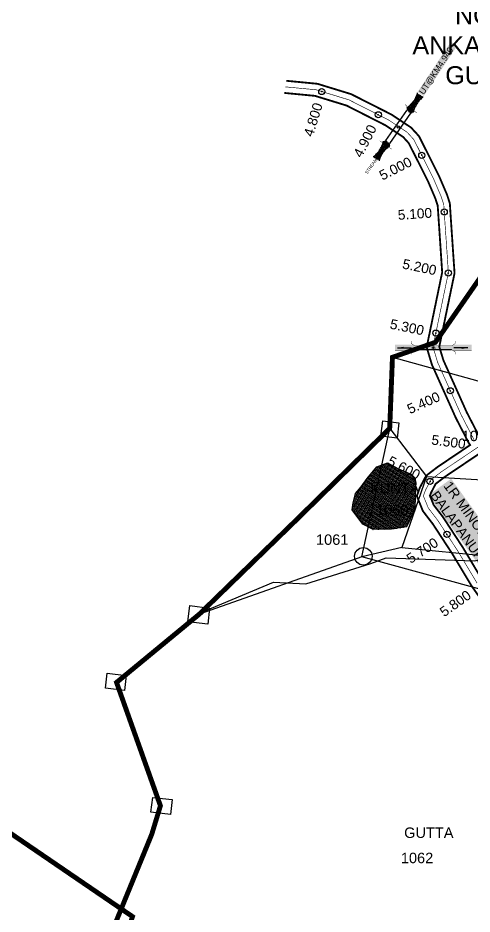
# Model space of a CAD drawing. Header units: millimetres. Extents: x 191342 to 235284, y 1600297 to 1616674.
# Drawn here: x 195668 to 196408, y 1610941 to 1612402 of the extents above; entities that cross this region are included whole.
import ezdxf
from ezdxf.enums import TextEntityAlignment as Align

# ---------------------------------------------------------------- set-up
doc = ezdxf.new("R2010")
doc.units = ezdxf.units.MM
doc.header["$LTSCALE"] = 15
doc.header["$PDMODE"] = 32
doc.header["$PDSIZE"] = 10
doc.linetypes.add('ACAD_ISO02W100', pattern=[15, 12, -3])
doc.linetypes.add('HIDDEN2', pattern=[0.1875, 0.125, -0.0625])
for name, color, linetype in [('BOUNDRY STONES', 240, 'Continuous'), ('CANAL1', 7, 'Continuous'), ('CS', 134, 'Continuous'), ('CSMark', 72, 'Continuous'), ('DIMENSION', 1, 'Continuous'), ('PLOT', 7, 'Continuous'), ('PLOTS', 7, 'Continuous'), ('PLOTS NO', 7, 'Continuous'), ('REMARK', 6, 'Continuous'), ('ROADS', 1, 'Continuous'), ('STREAMS', 4, 'Continuous'), ('STRUCTURE', 5, 'Continuous'), ('VILLAGE BOUNDRY', 5, 'Continuous'), ('wells', 7, 'Continuous')]:
    doc.layers.add(name, color=color, linetype=linetype)
doc.styles.add('FONT2', font='Times New Roman')
doc.styles.get("Standard").update_dxf_attribs({"font": 'arial.ttf'})
doc.dimstyles.get("Standard").update_dxf_attribs({"dimtxt": 0.18, "dimasz": 0.18, "dimexe": 0.18, "dimexo": 0.0625, "dimgap": 0.09, "dimtad": 0, "dimtih": 1, "dimtoh": 1, "dimdec": 4, "dimzin": 0, "dimdsep": 46, "dimtxsty": 'Standard', "dimcen": 0.09, "dimadec": 0, "dimazin": 0, "dimtfac": 1, "dimtdec": 4, "dimtofl": 0, "dimtmove": 0, "dimatfit": 3, "dimfxl": 1, "dimtolj": 1, "dimtzin": 0, "dimarcsym": 0})

# ---------------------------------------------------------------- blocks, each defined once
blk = doc.blocks.new('UT')
at = {"layer": 'STRUCTURE'}
h = blk.add_hatch(dxfattribs=at)
h.set_pattern_fill('DASH', color=150, scale=8, angle=-39.6278, style=0)
h.set_pattern_definition([(320.372247933, (-4370.464, -6260.8811), (1.40800153113, 0.132407282), [1, -1])])
h.paths.add_polyline_path([(765163, 1700681.9), (765165.6, 1700680.6), (765167.2, 1700680.3), (765169.1, 1700680), (765172.4, 1700679.6), (765176.4, 1700679.3), (765179.5, 1700679.5), (765183.1, 1700679.9), (765187.7, 1700680.9), (765188.9, 1700681.2), (765193.1, 1700682.2), (765196.1, 1700680.2), (765196.1, 1700672.2), (765193.1, 1700670.2), (765190.5, 1700670.8), (765188.1, 1700671.3), (765185.5, 1700671.8), (765183.6, 1700672.1), (765181, 1700672.5), (765180.3, 1700672.5), (765178.5, 1700672.6), (765176.7, 1700672.6), (765174.6, 1700672.5), (765172.5, 1700672.3), (765170.4, 1700672), (765168.5, 1700671.7), (765166.1, 1700671.2), (765165, 1700670.8), (765163, 1700669.7)])
h.paths.add_polyline_path([(765259.1, 1700682.2), (765256.1, 1700680.2), (765256.1, 1700672.2), (765259.1, 1700670.2), (765261.9, 1700671), (765264.4, 1700671.6), (765266.4, 1700672), (765269.1, 1700672.5), (765272.7, 1700673), (765276.1, 1700673.1), (765278.6, 1700672.9), (765281.2, 1700672.7), (765283.9, 1700672.3), (765286.4, 1700671.9), (765288, 1700671.3), (765289.2, 1700670.6), (765289.1, 1700682.7), (765287.6, 1700681.8), (765285.7, 1700681.2), (765283, 1700680.7), (765281.2, 1700680.4), (765276.7, 1700679.9), (765272.7, 1700679.9), (765268.7, 1700680.3), (765264.8, 1700681), (765261.2, 1700681.7)])
at = {"layer": 'STRUCTURE', "color": 150, "const_width": 0.628}
for points in [[(765190.1, 1700688.2), (765190.1, 1700684.2), (765196.1, 1700680.2), (765256.1, 1700680.2), (765262.1, 1700684.2), (765262.1, 1700688.2)], [(765190.1, 1700664.2), (765190.1, 1700668.2), (765196.1, 1700672.2), (765256.1, 1700672.2), (765262.1, 1700668.2), (765262.1, 1700664.2)]]:
    blk.add_lwpolyline(points, dxfattribs=at)
at = {"layer": 'STRUCTURE', "color": 150}
for points in [[(765196.1, 1700680.2), (765256.1, 1700680.2)], [(765196.1, 1700672.2), (765256.1, 1700672.2)], [(765196.1, 1700672.2), (765256.1, 1700672.2)]]:
    blk.add_lwpolyline(points, dxfattribs=at)
at = {"layer": 'STRUCTURE', "color": 0}
blk.add_circle((765226.1, 1700676.2), 1.89, dxfattribs=at)
at = {"layer": 'STRUCTURE', "color": 150}
for points in [[(765163, 1700681.9), (765164.4, 1700681.1), (765167.9, 1700680.2), (765171.2, 1700679.8), (765176.1, 1700679.4), (765184.7, 1700680.3), (765193.1, 1700682.2)], [(765289.1, 1700682.7), (765287.8, 1700681.9), (765284.3, 1700680.9), (765280.9, 1700680.4), (765276.1, 1700679.8), (765267.4, 1700680.5), (765259.1, 1700682.2)], [(765163, 1700669.7), (765164.3, 1700670.6), (765167.8, 1700671.6), (765171.2, 1700672.1), (765176, 1700672.6), (765184.7, 1700672), (765193.1, 1700670.2)], [(765289.2, 1700670.6), (765287.8, 1700671.4), (765284.2, 1700672.3), (765280.9, 1700672.7), (765276.1, 1700673.1), (765267.4, 1700672.2), (765259.1, 1700670.2)]]:
    blk.add_spline(points, degree=3, dxfattribs=at)
at = {"layer": 'STRUCTURE', "color": 0}
blk.add_text('STREAM', height=5, dxfattribs=at).set_placement((765148.2, 1700675.8), align=Align.MIDDLE_CENTER)
for points in [[(765190.9, 1700676), (765164.2, 1700675.8)], [(765289.3, 1700676.7), (765265.4, 1700676.4)]]:
    blk.add_leader(points, dimstyle='Standard', override={"dimasz": 10, "dimgap": 0.09, "dimtad": 0}, dxfattribs=at)
blk = doc.blocks.new('SLB')
at = {"layer": 'STRUCTURE'}
h = blk.add_hatch(dxfattribs=at)
h.set_pattern_fill('DOTS', color=6, scale=20, angle=320.3722, style=0)
h.set_pattern_definition([(320.372247934, (-159.4327, -72.9564), (1.2786241598, 0.5641323054), [0, -1.25])])
h.paths.add_polyline_path([(769699.5, 1706871.1), (769699.5, 1706861.1), (769729.1, 1706861.1), (769732.1, 1706863.1), (769792.1, 1706863.1), (769795.1, 1706861.1), (769824.7, 1706861.1), (769824.7, 1706871.1), (769795.1, 1706871.1), (769792.1, 1706869.1), (769732.1, 1706869.1), (769729.1, 1706871.1)])
at = {"layer": 'STRUCTURE', "color": 6, "linetype": 'ACAD_ISO02W100', "ltscale": 0.5, "const_width": 0.5}
for points in [[(769699.5, 1706871.1), (769729.1, 1706871.1)], [(769795.1, 1706871.1), (769824.7, 1706871.1)], [(769699.5, 1706861.1), (769729.1, 1706861.1)], [(769795.1, 1706861.1), (769824.7, 1706861.1)]]:
    blk.add_lwpolyline(points, dxfattribs=at)
at = {"layer": 'STRUCTURE', "color": 6, "const_width": 0.628}
for points in [[(769726.1, 1706877.1), (769726.1, 1706873.1), (769732.1, 1706869.1), (769792.1, 1706869.1), (769798.1, 1706873.1), (769798.1, 1706877.1)], [(769726.1, 1706855.1), (769726.1, 1706859.1), (769732.1, 1706863.1), (769792.1, 1706863.1), (769798.1, 1706859.1), (769798.1, 1706855.1)]]:
    blk.add_lwpolyline(points, dxfattribs=at)
at = {"layer": 'STRUCTURE', "color": 6}
blk.add_lwpolyline([(769732.1, 1706863.1), (769792.1, 1706863.1)], dxfattribs=at)
blk.add_lwpolyline([(769732.1, 1706863.1), (769792.1, 1706863.1)], dxfattribs=at)
at = {"layer": 'STRUCTURE', "color": 0}
blk.add_circle((769762.1, 1706866.1), 1.24, dxfattribs=at)
for points in [[(769703.8, 1706866), (769726.7, 1706866)], [(769818.6, 1706865.8), (769795.7, 1706865.8)]]:
    blk.add_leader(points, dimstyle='Standard', override={"dimasz": 10, "dimgap": 0.09, "dimtad": 0}, dxfattribs=at)

msp = doc.modelspace()

# ---------------------------------------------------------------- hatches: boundary and pattern name
at = {"layer": 'wells'}
h = msp.add_hatch(dxfattribs=at)
h.set_pattern_fill('DASH', color=4, scale=10.562849, angle=-6.7368)
h.set_pattern_definition([(353.2632423, (165077.4911, 1611703.874), (1.466128014, 1.156351674), [1.32035612, -1.32035612])])
h.paths.add_polyline_path([(196252.9, 1611669.7), (196270.2, 1611676.2), (196288.3, 1611666.6), (196309, 1611657.7), (196315, 1611651.9), (196316.5, 1611643.4), (196316.3, 1611636.8), (196315.2, 1611603.8), (196306.2, 1611582.5), (196301.4, 1611572), (196277.1, 1611568.5), (196247, 1611567.7), (196230.3, 1611576.6), (196212.9, 1611599.9), (196214.3, 1611611.3), (196218.1, 1611626.3), (196227.6, 1611637.5), (196237, 1611650.8)])

# ---------------------------------------------------------------- linework, layer by layer
at = {"layer": 'BOUNDRY STONES', "color": 1}
for points in [[(196262.7, 1611744.7), (196288.9, 1611741.6), (196286, 1611716.8), (196259.7, 1611719.9)], [(195947.8, 1611443.6), (195980.3, 1611439.7), (195977.1, 1611413.2), (195944.6, 1611417.1)], [(195813.3, 1611333.6), (195844.1, 1611329.9), (195841.2, 1611305.2), (195810.4, 1611308.8)], [(195887.4, 1611131), (195919, 1611127.3), (195916.2, 1611103.1), (195884.6, 1611106.8)]]:
    msp.add_lwpolyline(points, close=True, dxfattribs=at)
msp.add_circle((196230.9, 1611524), 14.3, dxfattribs=at)
at = {"layer": 'CANAL1', "color": 200, "const_width": 3}
for points in [[(196105.2, 1612299.2), (196156.1, 1612294.3), (196211.2, 1612277.4), (196277.2, 1612244), (196308.8, 1612223), (196321.7, 1612209), (196354.4, 1612144.2), (196367.3, 1612114.1), (196372.1, 1612099.4), (196374.4, 1612064.6), (196377.4, 1612020.2), (196379.8, 1611985.6), (196370.7, 1611941.9), (196354.9, 1611865.7), (196361.6, 1611843.6), (196399.8, 1611758.5), (196420.3, 1611718.9)], [(196102, 1612279.4), (196152.2, 1612274.6), (196203.7, 1612258.8), (196267.1, 1612226.6), (196295.8, 1612207.7), (196305.1, 1612197.5), (196336.3, 1612135.8), (196348.6, 1612107), (196352.3, 1612095.6), (196354.5, 1612063.2), (196357.5, 1612018.8), (196359.6, 1611987), (196351.1, 1611945.9), (196334.3, 1611864.8), (196342.8, 1611836.6), (196381.8, 1611749.8), (196402.9, 1611708.9), (196405.2, 1611705.4), (196352.2, 1611669.7), (196333.4, 1611655.3), (196323.1, 1611635.7), (196318.2, 1611622.3), (196328.2, 1611597.7), (196344.5, 1611576.5), (196376.5, 1611527.5), (196408.1, 1611474.9), (196423.4, 1611453.3)], [(196432.6, 1611699.7), (196363.9, 1611653.5), (196349, 1611642.1), (196341.4, 1611627.6), (196339.6, 1611622.7), (196345.7, 1611607.7), (196360.8, 1611588.1), (196393.5, 1611538.1), (196424.8, 1611485.8)]]:
    msp.add_lwpolyline(points, dxfattribs=at)
at = {"layer": 'CANAL1', "color": 1, "linetype": 'HIDDEN2', "ltscale": 4, "const_width": 1}
for points in [[(196103.6, 1612289.3), (196154.2, 1612284.5), (196207.5, 1612268.1), (196272.2, 1612235.3), (196302.3, 1612215.4), (196313.4, 1612203.3), (196345.3, 1612140), (196357.9, 1612110.6), (196362.2, 1612097.5), (196364.4, 1612063.9), (196367.5, 1612019.5), (196369.7, 1611986.3), (196360.9, 1611943.9), (196344.6, 1611865.3), (196352.2, 1611840.1), (196390.8, 1611754.1), (196411.6, 1611713.9)], [(196418.9, 1611702.5), (196358.1, 1611661.6), (196341.2, 1611648.7), (196332.3, 1611631.7), (196328.9, 1611622.5), (196337, 1611602.7), (196352.6, 1611582.3), (196385, 1611532.8), (196416.5, 1611480.3)]]:
    msp.add_lwpolyline(points, dxfattribs=at)
at = {"layer": 'CS'}
for p in [(196163.2, 1612281.7), (196255.4, 1612243.8), (196326.3, 1612177.7), (196363, 1612085.5), (196369.6, 1611985.8), (196349.3, 1611887.9), (196372.9, 1611793.9), (196339.8, 1611646), (196367.4, 1611559.8)]:
    msp.add_point(p, dxfattribs=at)
at = {"layer": 'PLOT'}
msp.add_lwpolyline([(195541.6, 1610942.9), (195564.7, 1611048.2), (195580.7, 1611123.5), (195854.4, 1610936.7), (195748.5, 1610600.9), (195750.2, 1610552.7), (195691.5, 1610543.7), (195692.2, 1610623.1), (195601.6, 1610794.4), (195538.7, 1610851.4), (195541.6, 1610942.9)], close=True, dxfattribs=at)
at = {"layer": 'PLOTS'}
for points in [[(196278.5, 1611848.4), (196417.7, 1611810.3), (196620.2, 1611941.8), (196559.6, 1612049.6), (196498.6, 1612142.9)], [(196228.7, 1611523.2), (196274, 1611732.5), (196334, 1611654.1), (196294, 1611538.4), (196228.7, 1611523.2)], [(196334, 1611654.1), (196425.3, 1611648.9), (196473.1, 1611606.1)], [(196294, 1611538.4), (196437, 1611524.2), (196473.1, 1611606.1), (196537.8, 1611626.6), (196627.4, 1611621.9)], [(197203.2, 1610990), (197195.3, 1610970.9), (197116.1, 1611004.3), (196987.5, 1611045.4), (196846.8, 1611083.7), (196820.6, 1610997.8), (196690.8, 1611023.8), (196719.8, 1611108.9), (196698.6, 1611123.6), (196724.2, 1611178.2), (196781.6, 1611161.8), (196829.7, 1611251.5), (196729.4, 1611311.6), (196502.5, 1611448), (196228.7, 1611523.2), (195963.6, 1611429.8)]]:
    msp.add_lwpolyline(points, dxfattribs=at)
at = {"layer": 'ROADS', "color": 1}
msp.add_lwpolyline([(195966.4, 1611432.5), (196084.6, 1611481.7), (196137.1, 1611479.2), (196243.2, 1611512.3), (196268.3, 1611521.7), (196412.5, 1611516.5), (196458.2, 1611527.7), (196516.2, 1611549.4), (196616.3, 1611577.8), (196733.6, 1611606.8), (196787.2, 1611608.1), (196848.4, 1611619.6)], dxfattribs=at)
at = {"layer": 'STREAMS', "color": 4}
msp.add_lwpolyline([(196252.9, 1611669.7), (196270.2, 1611676.2), (196288.3, 1611666.6), (196309, 1611657.7), (196315, 1611651.9), (196316.5, 1611643.4), (196316.3, 1611636.8), (196315.2, 1611603.8), (196306.2, 1611582.5), (196301.4, 1611572), (196277.1, 1611568.5), (196247, 1611567.7), (196230.3, 1611576.6), (196212.9, 1611599.9), (196214.3, 1611611.3), (196218.1, 1611626.3), (196227.6, 1611637.5), (196237, 1611650.8), (196252.9, 1611669.7)], dxfattribs=at)
at = {"layer": 'VILLAGE BOUNDRY', "linetype": 'HIDDEN2', "ltscale": 20}
msp.add_lwpolyline([(195784.4, 1610822.8, 8, 8, 0), (195842.7, 1610965.5, 8, 8, 0), (195885.9, 1611071, 8, 8, 0), (195900, 1611117.3, 8, 8, 0), (195846, 1611268.9, 8, 8, 0), (195828.4, 1611318.4, 8, 8, 0), (195963.6, 1611429.8, 8, 8, 0), (196118.7, 1611580.4, 8, 8, 0), (196274, 1611732.5, 8, 8, 0), (196278.5, 1611848.4, 8, 8, 0), (196348.6, 1611872.9, 8, 8, 0), (196460.8, 1612034.8, 8, 8, 0)], format="xyseb", dxfattribs=at)
at = {"layer": 'VILLAGE BOUNDRY', "linetype": 'HIDDEN2', "ltscale": 20, "const_width": 8}
msp.add_lwpolyline([(195580.7, 1611123.5), (195854.4, 1610936.7), (195748.5, 1610600.9), (195750.2, 1610552.7), (195758.6, 1610468.4), (195869.3, 1610371.6), (195922.9, 1610197.4), (195968.1, 1610096.5), (195969.2, 1609938.6), (196006, 1609812.2), (196085.7, 1609816.5), (196078.5, 1609781), (196029.1, 1609582.5), (196022.5, 1609497.4), (196014.1, 1609455), (195991.7, 1609454.2), (195949.5, 1609279.5), (195924.6, 1609203.1), (195922.8, 1609187), (195873.4, 1608918.4), (195872.4, 1608910.3), (195829.5, 1608734.5)], dxfattribs=at)

# ---------------------------------------------------------------- block references
at = {"layer": 'STRUCTURE', "color": 0, "rotation": 55.04894850191972}
msp.add_blockref('UT', (1151853.3, 10735.5, 100), dxfattribs=at)
at = {"layer": 'STRUCTURE', "color": 0}
msp.add_blockref('SLB', (-573417.1, -95002.1, 100), dxfattribs=at)

# ---------------------------------------------------------------- texts
at = {"layer": 'CSMark', "color": 1}
for s, rotation, p in [('4.800', 72.9132, (196157.3, 1612262.6)), ('4.900', 63.1195, (196246.3, 1612226)), ('5.000', 26.7452, (196308.4, 1612168.7)), ('5.100', 3.8884, (196343, 1612084.2)), ('5.200', 348.2688, (196350, 1611989.9)), ('5.300', 348.2778, (196329.7, 1611891.9)), ('5.400', 24.1547, (196354.7, 1611785.7)), ('5.500', 352.6665, (196397.8, 1611707.1)), ('5.600', 332.3835, (196322.1, 1611655.3)), ('5.700', 33.1724, (196350.6, 1611548.8)), ('5.800', 35.3047, (196403.9, 1611463.4))]:
    msp.add_text(s, height=16, rotation=rotation, dxfattribs=at).set_placement(p, align=Align.MIDDLE_RIGHT)
at = {"layer": 'DIMENSION', "color": 1, "insert": (196439.8, 1612420.8), "char_height": 29.35, "width": 359.925, "attachment_point": 2}
msp.add_mtext('\\pxqc;NO:97\\PANKALAMMA\\PGUDUR ', dxfattribs=at)
at = {"layer": 'PLOTS NO'}
for s, p in [('1057', (196391.5, 1611711.7)), ('KUNTA', (196241.9, 1611626.5)), ('1060', (196251.8, 1611590.7)), ('1061', (196153.8, 1611542.7)), ('GUTTA', (196297.6, 1611064.9)), ('1062', (196292.2, 1611023.7))]:
    msp.add_text(s, height=17, dxfattribs=at).set_placement(p)
at = {"layer": 'REMARK', "style": 'FONT2'}
for s, p in [('UT', (196288, 1612224, 100)), ('SLB', (196345, 1611864, 100))]:
    msp.add_text(s, height=3, dxfattribs=at).set_placement(p, align=Align.MIDDLE_CENTER)
at = {"layer": 'STRUCTURE', "color": 5, "attachment_point": 1, "bg_fill": 1, "box_fill_scale": 1.1, "bg_fill_color": 7, "bg_fill_true_color": 16777215, "bg_fill_transparency": 0}
for s, insert, char_height, width, rotation in [('UT@KM4.940', (196321, 1612281.4), 10, 96.041, 56.3989), ('{\\C1;1R MINOR OF BALAPANURU}', (196373.9, 1611648.2), 16, 233.066, 305.9703)]:
    msp.add_mtext(s, dxfattribs=dict(at, insert=insert, char_height=char_height, width=width, rotation=rotation))

doc.saveas('drawing.dxf')
